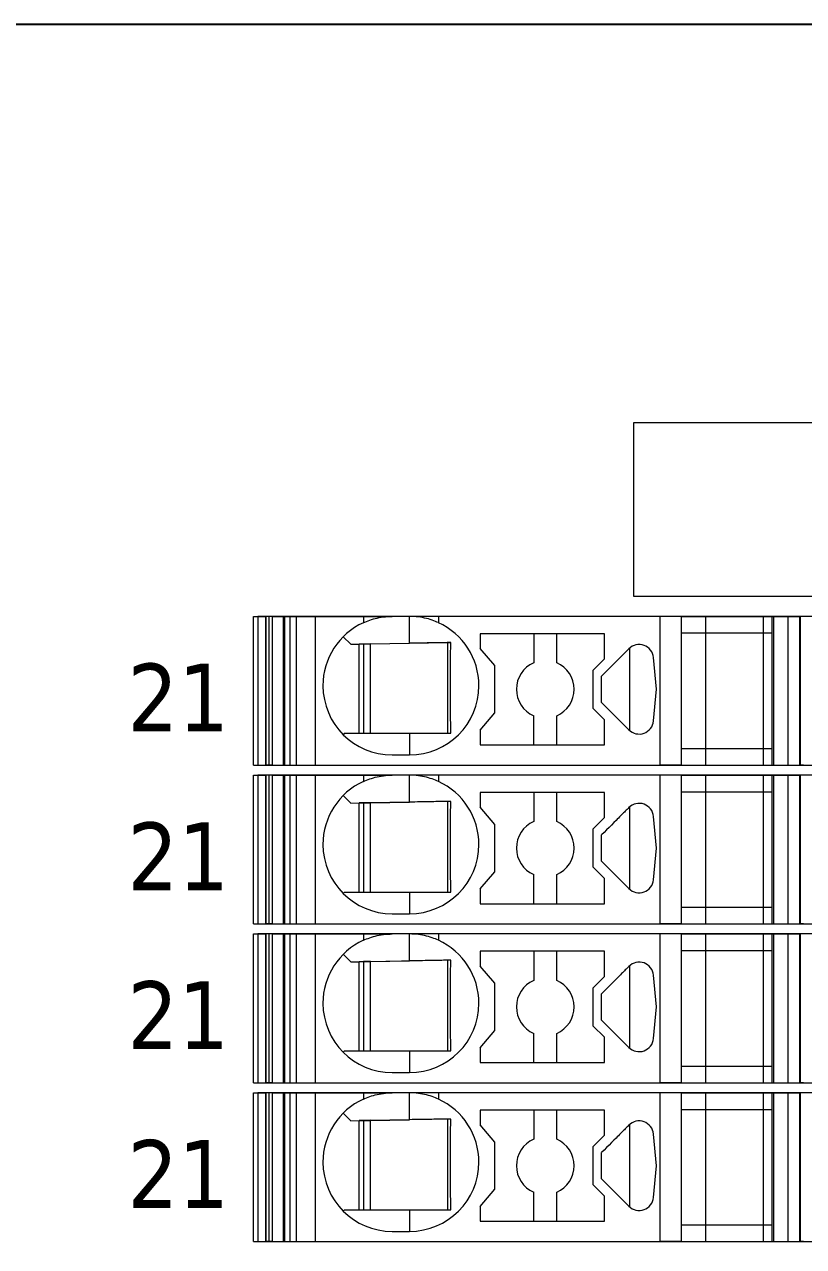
# Model space of a CAD drawing. Header units: millimetres. Extents: x 0 to 1680, y 0 to 1188.
# Drawn here: x 892.91 to 919.89, y 600.68 to 643 of the extents above; entities that cross this region are included whole.
import ezdxf
from ezdxf.enums import TextEntityAlignment as Align

# ---------------------------------------------------------------- set-up
doc = ezdxf.new("R2010")
doc.units = ezdxf.units.MM
for name, color, linetype, lineweight in [('EPLAN100', 7, 'Continuous', 13), ('EPLAN309', 5, 'Continuous', 5), ('EPLAN310', 5, 'Continuous', 5), ('EPLAN400', 5, 'Continuous', 9), ('EPLAN440', 73, 'Continuous', 9), ('EPLAN493', 5, 'Continuous', 5), ('EPLAN500', 7, 'Continuous', 9), ('EPLAN501', 7, 'Continuous', 9), ('EPLAN502', 7, 'Continuous', 9), ('EPLAN503', 7, 'Continuous', 9), ('EPLAN504', 7, 'Continuous', 9), ('MAIN-1', 7, 'Continuous', 5), ('MAIN-2', 7, 'Continuous', 5)]:
    doc.layers.add(name, color=color, linetype=linetype, lineweight=lineweight)
doc.styles.add('Tahoma', font='')
doc.styles.get('Tahoma').set_extended_font_data('Tahoma')

# ---------------------------------------------------------------- blocks, each defined once
blk = doc.blocks.new('EPLSYM_LibrarySPECIAL_Symbol12_Variant0_Placement8')
at = {"layer": 'EPLAN309', "lineweight": 13, "ltscale": 16}
blk.add_lwpolyline([(0, -5.15), (68.15, -5.15), (68.15, 0), (0, 0)], close=True, dxfattribs=at)
at = {"layer": 'EPLAN493', "color": 5, "style": 'Tahoma'}
blk.add_attdef('17_20450', text='', height=2.3478, dxfattribs=at).set_placement((0, -21.83478), align=Align.MIDDLE_RIGHT)
blk = doc.blocks.new('EPLSYM_LibrarySPECIAL_Symbol12_Variant0_Placement8_1')
at = {"layer": 'EPLAN309', "lineweight": 13, "ltscale": 16}
blk.add_lwpolyline([(0, -5.15), (68.15, -5.15), (68.15, 0), (0, 0)], close=True, dxfattribs=at)
at = {"layer": 'EPLAN493', "color": 5, "style": 'Tahoma'}
blk.add_attdef('17_20450', text='', height=2.3478, dxfattribs=at).set_placement((0, -21.83478), align=Align.MIDDLE_RIGHT)
blk = doc.blocks.new('EPLSYM_LibrarySPECIAL_Symbol12_Variant0_Placement8_2')
at = {"layer": 'EPLAN309', "lineweight": 13, "ltscale": 16}
blk.add_lwpolyline([(0, -5.15), (68.15, -5.15), (68.15, 0), (0, 0)], close=True, dxfattribs=at)
at = {"layer": 'EPLAN493', "color": 5, "style": 'Tahoma'}
blk.add_attdef('17_20450', text='', height=2.3478, dxfattribs=at).set_placement((0, -21.83478), align=Align.MIDDLE_RIGHT)
blk = doc.blocks.new('EPLSYM_LibrarySPECIAL_Symbol12_Variant0_Placement8_3')
at = {"layer": 'EPLAN309', "lineweight": 13, "ltscale": 16}
blk.add_lwpolyline([(0, -5.15), (68.15, -5.15), (68.15, 0), (0, 0)], close=True, dxfattribs=at)
at = {"layer": 'EPLAN493', "color": 5, "style": 'Tahoma'}
blk.add_attdef('17_20450', text='', height=2.3478, dxfattribs=at).set_placement((0, -21.83478), align=Align.MIDDLE_RIGHT)
blk = doc.blocks.new('EPLSYM_LibrarySPECIAL_Symbol11_Variant0_Placement8')
at = {"layer": 'EPLAN310', "lineweight": 25, "ltscale": 16}
blk.add_lwpolyline([(0, -440), (350, -440), (350, 0), (0, 0)], close=True, dxfattribs=at)
at = {"layer": 'EPLAN400', "color": 5, "style": 'Tahoma'}
blk.add_attdef('17_20010', text='', height=2.2575, dxfattribs=at).set_placement((-1.5, -0.9515), align=Align.TOP_RIGHT)
at = {"layer": 'EPLAN440', "color": 73, "style": 'Tahoma'}
blk.add_attdef('17_20300', text='', height=1.6254, dxfattribs=at).set_placement((-1.5, -4.57508), align=Align.TOP_RIGHT)
at = {"layer": 'EPLAN500', "color": 7, "style": 'Tahoma'}
blk.add_attdef('17_20027', text='', height=1.6254, dxfattribs=at).set_placement((-1.5, -7.27508), align=Align.TOP_RIGHT)
at = {"layer": 'EPLAN501', "color": 7, "style": 'Tahoma'}
blk.add_attdef('17_20011', text='', height=1.6254, dxfattribs=at).set_placement((-1.5, -12.67508), align=Align.TOP_RIGHT)
at = {"layer": 'EPLAN502', "color": 7, "style": 'Tahoma'}
blk.add_attdef('17_20025', text='', height=1.6254, dxfattribs=at).set_placement((-1.5, -15.37508), align=Align.TOP_RIGHT)
at = {"layer": 'EPLAN503', "color": 7, "style": 'Tahoma'}
blk.add_attdef('17_20024', text='', height=1.6254, dxfattribs=at).set_placement((-1.5, -18.07508), align=Align.TOP_RIGHT)
at = {"layer": 'EPLAN504', "color": 7, "style": 'Tahoma'}
blk.add_attdef('17_20901[1]', text='', height=1.6254, dxfattribs=at).set_placement((-1.5, -9.97508), align=Align.TOP_RIGHT)

msp = doc.modelspace()

# ---------------------------------------------------------------- linework, layer by layer
at = {"layer": 'EPLAN100', "lineweight": 0, "ltscale": 6}
msp.add_lwpolyline([(914, 623.2), (952, 623.2), (952, 629.2), (914, 629.2)], close=True, dxfattribs=at)
at = {"layer": 'MAIN-1'}
for p, q in [((900.85, 622.5), (901.284, 622.5)), ((900.85, 617.35), (900.85, 622.5)), ((901.393, 622.5), (901.284, 622.5)), ((901.284, 617.35), (901.284, 622.5)), ((901.501, 622.5), (901.393, 622.5)), ((901.393, 617.35), (901.393, 622.5)), ((901.501, 622.5), (904.65, 622.5)), ((901.501, 617.35), (901.501, 622.5)), ((904.65, 622.5), (905.65, 622.5)), ((904.65, 622.5), (904.65, 622.282)), ((904.65, 622.282), (904.702, 622.305)), ((904.702, 622.305), (904.756, 622.327)), ((904.756, 622.327), (904.813, 622.349)), ((904.813, 622.349), (904.872, 622.37)), ((904.872, 622.37), (904.933, 622.39)), ((904.933, 622.39), (904.997, 622.409)), ((904.997, 622.409), (905.063, 622.427)), ((905.063, 622.427), (905.131, 622.443)), ((905.131, 622.443), (905.201, 622.458)), ((905.201, 622.458), (905.272, 622.47)), ((905.272, 622.47), (905.346, 622.481)), ((905.346, 622.481), (905.421, 622.489)), ((905.421, 622.489), (905.497, 622.495)), ((905.497, 622.495), (905.573, 622.499)), ((905.573, 622.499), (905.65, 622.5)), ((906.25, 622.5), (905.65, 622.5)), ((906.327, 622.499), (906.25, 622.5)), ((907.25, 622.5), (906.25, 622.5)), ((906.25, 621.568), (906.25, 622.5)), ((906.403, 622.495), (906.327, 622.499)), ((906.479, 622.489), (906.403, 622.495)), ((906.554, 622.481), (906.479, 622.489)), ((906.628, 622.47), (906.554, 622.481)), ((906.699, 622.458), (906.628, 622.47)), ((906.769, 622.443), (906.699, 622.458)), ((906.837, 622.427), (906.769, 622.443)), ((906.903, 622.409), (906.837, 622.427)), ((906.967, 622.39), (906.903, 622.409)), ((907.028, 622.37), (906.967, 622.39)), ((907.087, 622.349), (907.028, 622.37)), ((907.144, 622.327), (907.087, 622.349)), ((907.198, 622.305), (907.144, 622.327)), ((907.25, 622.282), (907.198, 622.305)), ((914.932, 622.5), (907.25, 622.5)), ((907.25, 622.5), (907.25, 622.282)), ((915.65, 622.5), (914.932, 622.5)), ((914.932, 617.35), (914.932, 622.5)), ((915.65, 622.5), (918.8, 622.5)), ((915.65, 622.5), (915.65, 617.35)), ((918.8, 622.5), (919.35, 622.5)), ((918.8, 622.5), (918.8, 617.35)), ((919.35, 622.5), (919.784, 622.5)), ((919.35, 622.5), (919.35, 617.35)), ((919.893, 622.5), (919.784, 622.5)), ((919.784, 617.35), (919.784, 622.5)), ((903.953, 621.797), (904.217, 621.533)), ((908.7, 621.9), (908.7, 621.389)), ((913, 621.9), (908.7, 621.9)), ((910.55, 621.9), (910.55, 620.892)), ((911.35, 620.892), (911.35, 621.9)), ((913, 621.029), (913, 621.9)), ((915.65, 621.925), (918.8, 621.925)), ((904.217, 621.533), (906.25, 621.568)), ((904.5, 618.45), (904.5, 621.538)), ((904.65, 621.54), (904.65, 618.45)), ((904.9, 618.45), (904.9, 621.545)), ((906.345, 621.57), (906.25, 621.568)), ((906.438, 621.571), (906.345, 621.57)), ((906.53, 621.573), (906.438, 621.571)), ((906.618, 621.575), (906.53, 621.573)), ((906.703, 621.576), (906.618, 621.575)), ((906.786, 621.577), (906.703, 621.576)), ((906.865, 621.579), (906.786, 621.577)), ((906.943, 621.58), (906.865, 621.579)), ((907.017, 621.581), (906.943, 621.58)), ((907.09, 621.582), (907.017, 621.581)), ((907.16, 621.584), (907.09, 621.582)), ((907.229, 621.585), (907.16, 621.584)), ((907.297, 621.586), (907.229, 621.585)), ((907.363, 621.587), (907.297, 621.586)), ((907.428, 621.588), (907.363, 621.587)), ((907.491, 621.589), (907.428, 621.588)), ((907.554, 621.59), (907.491, 621.589)), ((907.615, 621.591), (907.554, 621.59)), ((907.579, 618.45), (907.579, 621.591)), ((907.676, 621.592), (907.615, 621.591)), ((907.673, 621.303), (907.674, 621.377)), ((907.674, 621.377), (907.675, 621.45)), ((907.675, 621.45), (907.676, 621.522)), ((907.676, 621.522), (907.676, 621.592)), ((909.2, 620.793), (908.7, 621.389)), ((913.815, 621.347), (913.784, 621.316)), ((913.846, 621.379), (913.815, 621.347)), ((913.867, 621.398), (913.867, 618.552)), ((907.67, 620.988), (907.671, 621.07)), ((907.67, 620.904), (907.67, 620.988)), ((907.671, 621.07), (907.672, 621.149)), ((907.672, 621.149), (907.673, 621.227)), ((907.673, 621.227), (907.673, 621.303)), ((912.6, 620.629), (913, 621.029)), ((913.402, 620.934), (913.323, 620.856)), ((913.443, 620.975), (913.402, 620.934)), ((913.483, 621.015), (913.443, 620.975)), ((913.521, 621.053), (913.483, 621.015)), ((913.558, 621.09), (913.521, 621.053)), ((913.594, 621.126), (913.558, 621.09)), ((913.627, 621.159), (913.594, 621.126)), ((913.658, 621.191), (913.627, 621.159)), ((913.69, 621.222), (913.658, 621.191)), ((913.721, 621.253), (913.69, 621.222)), ((913.752, 621.285), (913.721, 621.253)), ((913.784, 621.316), (913.752, 621.285)), ((914.802, 619.975), (914.698, 621.072)), ((907.667, 620.431), (907.668, 620.534)), ((907.668, 620.632), (907.669, 620.726)), ((907.668, 620.534), (907.668, 620.632)), ((907.669, 620.817), (907.67, 620.904)), ((907.669, 620.726), (907.669, 620.817)), ((909.2, 619.157), (909.2, 620.793)), ((912.6, 620.629), (912.6, 619.321)), ((912.986, 620.518), (912.9, 620.432)), ((913.072, 620.604), (912.986, 620.518)), ((913.158, 620.69), (913.072, 620.604)), ((913.242, 620.774), (913.158, 620.69)), ((913.323, 620.856), (913.242, 620.774)), ((907.667, 620.324), (907.667, 620.431)), ((907.667, 620.213), (907.667, 620.324)), ((907.667, 620.1), (907.667, 620.213)), ((907.667, 619.979), (907.667, 620.1)), ((912.9, 620.302), (912.9, 620.432)), ((912.9, 620.171), (912.9, 620.302)), ((912.9, 620.04), (912.9, 620.171)), ((907.667, 619.861), (907.667, 619.979)), ((907.667, 619.747), (907.667, 619.861)), ((907.668, 619.638), (907.667, 619.747)), ((912.9, 619.91), (912.9, 620.04)), ((912.9, 619.779), (912.9, 619.91)), ((912.9, 619.648), (912.9, 619.779)), ((912.9, 619.518), (912.9, 619.648)), ((914.698, 618.878), (914.802, 619.975)), ((907.668, 619.534), (907.668, 619.638)), ((907.669, 619.434), (907.668, 619.534)), ((907.669, 619.339), (907.669, 619.434)), ((907.67, 619.248), (907.669, 619.339)), ((907.671, 619.159), (907.67, 619.248)), ((913, 618.921), (912.6, 619.321)), ((912.9, 619.518), (913.846, 618.571)), ((907.672, 619.073), (907.671, 619.159)), ((907.672, 618.99), (907.672, 619.073)), ((907.673, 618.908), (907.672, 618.99)), ((907.674, 618.829), (907.673, 618.908)), ((907.675, 618.75), (907.674, 618.829)), ((908.7, 618.561), (909.2, 619.157)), ((910.55, 618.05), (910.55, 619.058)), ((911.35, 618.05), (911.35, 619.058)), ((913, 618.05), (913, 618.921)), ((904, 618.45), (903.953, 618.403)), ((904, 618.45), (906.25, 618.45)), ((906.25, 618.45), (906.342, 618.45)), ((906.25, 618.45), (906.25, 617.7)), ((906.342, 618.45), (906.433, 618.45)), ((906.433, 618.45), (906.523, 618.45)), ((906.523, 618.45), (906.61, 618.45)), ((906.61, 618.45), (906.695, 618.45)), ((906.695, 618.45), (906.778, 618.45)), ((906.778, 618.45), (906.858, 618.45)), ((906.858, 618.45), (906.936, 618.45)), ((906.936, 618.45), (907.011, 618.45)), ((907.011, 618.45), (907.085, 618.45)), ((907.085, 618.45), (907.157, 618.45)), ((907.157, 618.45), (907.226, 618.45)), ((907.226, 618.45), (907.295, 618.45)), ((907.295, 618.45), (907.361, 618.45)), ((907.361, 618.45), (907.427, 618.45)), ((907.427, 618.45), (907.491, 618.45)), ((907.491, 618.45), (907.555, 618.45)), ((907.555, 618.45), (907.617, 618.45)), ((907.617, 618.45), (907.678, 618.45)), ((907.676, 618.674), (907.675, 618.75)), ((907.676, 618.598), (907.676, 618.674)), ((907.677, 618.524), (907.676, 618.598)), ((907.678, 618.45), (907.677, 618.524)), ((908.7, 618.561), (908.7, 618.05)), ((908.7, 618.05), (913, 618.05)), ((905.65, 617.7), (906.25, 617.7)), ((915.65, 617.925), (918.8, 617.925)), ((900.85, 617.35), (901.284, 617.35)), ((901.393, 617.35), (901.284, 617.35)), ((901.501, 617.35), (901.393, 617.35)), ((901.501, 617.35), (914.932, 617.35)), ((915.65, 617.35), (914.932, 617.35)), ((915.65, 617.35), (918.8, 617.35)), ((918.8, 617.35), (919.35, 617.35)), ((919.35, 617.35), (919.784, 617.35)), ((919.893, 617.35), (919.784, 617.35)), ((900.85, 617), (901.284, 617)), ((900.85, 611.85), (900.85, 617)), ((901.393, 617), (901.284, 617)), ((901.284, 611.85), (901.284, 617)), ((901.501, 617), (901.393, 617)), ((901.393, 611.85), (901.393, 617)), ((901.501, 617), (904.65, 617)), ((901.501, 611.85), (901.501, 617)), ((904.65, 617), (905.65, 617)), ((904.65, 617), (904.65, 616.782)), ((904.65, 616.782), (904.702, 616.805)), ((904.702, 616.805), (904.756, 616.827)), ((904.756, 616.827), (904.813, 616.849)), ((904.813, 616.849), (904.872, 616.87)), ((904.872, 616.87), (904.933, 616.89)), ((904.933, 616.89), (904.997, 616.909)), ((904.997, 616.909), (905.063, 616.927)), ((905.063, 616.927), (905.131, 616.943)), ((905.131, 616.943), (905.201, 616.958)), ((905.201, 616.958), (905.272, 616.97)), ((905.272, 616.97), (905.346, 616.981)), ((905.346, 616.981), (905.421, 616.989)), ((905.421, 616.989), (905.497, 616.995)), ((905.497, 616.995), (905.573, 616.999)), ((905.573, 616.999), (905.65, 617)), ((906.25, 617), (905.65, 617)), ((906.327, 616.999), (906.25, 617)), ((907.25, 617), (906.25, 617)), ((906.25, 616.068), (906.25, 617)), ((906.403, 616.995), (906.327, 616.999)), ((906.479, 616.989), (906.403, 616.995)), ((906.554, 616.981), (906.479, 616.989)), ((906.628, 616.97), (906.554, 616.981)), ((906.699, 616.958), (906.628, 616.97)), ((906.769, 616.943), (906.699, 616.958)), ((906.837, 616.927), (906.769, 616.943)), ((906.903, 616.909), (906.837, 616.927)), ((906.967, 616.89), (906.903, 616.909)), ((907.028, 616.87), (906.967, 616.89)), ((907.087, 616.849), (907.028, 616.87)), ((907.144, 616.827), (907.087, 616.849)), ((907.198, 616.805), (907.144, 616.827)), ((907.25, 616.782), (907.198, 616.805)), ((914.932, 617), (907.25, 617)), ((907.25, 617), (907.25, 616.782)), ((915.65, 617), (914.932, 617)), ((914.932, 611.85), (914.932, 617)), ((915.65, 617), (918.8, 617)), ((915.65, 617), (915.65, 611.85)), ((918.8, 617), (919.35, 617)), ((918.8, 617), (918.8, 611.85)), ((919.35, 617), (919.784, 617)), ((919.35, 617), (919.35, 611.85)), ((919.893, 617), (919.784, 617)), ((919.784, 611.85), (919.784, 617)), ((903.953, 616.297), (904.217, 616.033)), ((908.7, 616.4), (908.7, 615.889)), ((913, 616.4), (908.7, 616.4)), ((910.55, 616.4), (910.55, 615.392)), ((911.35, 615.392), (911.35, 616.4)), ((913, 615.529), (913, 616.4)), ((915.65, 616.425), (918.8, 616.425)), ((904.217, 616.033), (906.25, 616.068)), ((904.5, 612.95), (904.5, 616.038)), ((904.65, 616.04), (904.65, 612.95)), ((904.9, 612.95), (904.9, 616.045)), ((906.345, 616.07), (906.25, 616.068)), ((906.438, 616.071), (906.345, 616.07)), ((906.53, 616.073), (906.438, 616.071)), ((906.618, 616.075), (906.53, 616.073)), ((906.703, 616.076), (906.618, 616.075)), ((906.786, 616.077), (906.703, 616.076)), ((906.865, 616.079), (906.786, 616.077)), ((906.943, 616.08), (906.865, 616.079)), ((907.017, 616.081), (906.943, 616.08)), ((907.09, 616.082), (907.017, 616.081)), ((907.16, 616.084), (907.09, 616.082)), ((907.229, 616.085), (907.16, 616.084)), ((907.297, 616.086), (907.229, 616.085)), ((907.363, 616.087), (907.297, 616.086)), ((907.428, 616.088), (907.363, 616.087)), ((907.491, 616.089), (907.428, 616.088)), ((907.554, 616.09), (907.491, 616.089)), ((907.615, 616.091), (907.554, 616.09)), ((907.579, 612.95), (907.579, 616.091)), ((907.676, 616.092), (907.615, 616.091)), ((907.673, 615.803), (907.674, 615.877)), ((907.674, 615.877), (907.675, 615.95)), ((907.675, 615.95), (907.676, 616.022)), ((907.676, 616.022), (907.676, 616.092)), ((909.2, 615.293), (908.7, 615.889)), ((913.815, 615.847), (913.784, 615.816)), ((913.846, 615.879), (913.815, 615.847)), ((913.867, 615.898), (913.867, 613.052)), ((907.67, 615.488), (907.671, 615.57)), ((907.67, 615.404), (907.67, 615.488)), ((907.671, 615.57), (907.672, 615.649)), ((907.672, 615.649), (907.673, 615.727)), ((907.673, 615.727), (907.673, 615.803)), ((912.6, 615.129), (913, 615.529)), ((913.402, 615.434), (913.323, 615.356)), ((913.443, 615.475), (913.402, 615.434)), ((913.483, 615.515), (913.443, 615.475)), ((913.521, 615.553), (913.483, 615.515)), ((913.558, 615.59), (913.521, 615.553)), ((913.594, 615.626), (913.558, 615.59)), ((913.627, 615.659), (913.594, 615.626)), ((913.658, 615.691), (913.627, 615.659)), ((913.69, 615.722), (913.658, 615.691)), ((913.721, 615.753), (913.69, 615.722)), ((913.752, 615.785), (913.721, 615.753)), ((913.784, 615.816), (913.752, 615.785)), ((914.802, 614.475), (914.698, 615.572)), ((907.667, 614.931), (907.668, 615.034)), ((907.668, 615.132), (907.669, 615.226)), ((907.668, 615.034), (907.668, 615.132)), ((907.669, 615.317), (907.67, 615.404)), ((907.669, 615.226), (907.669, 615.317)), ((909.2, 613.657), (909.2, 615.293)), ((912.6, 615.129), (912.6, 613.821)), ((912.986, 615.018), (912.9, 614.932)), ((913.072, 615.104), (912.986, 615.018)), ((913.158, 615.19), (913.072, 615.104)), ((913.242, 615.274), (913.158, 615.19)), ((913.323, 615.356), (913.242, 615.274)), ((907.667, 614.824), (907.667, 614.931)), ((907.667, 614.713), (907.667, 614.824)), ((907.667, 614.6), (907.667, 614.713)), ((907.667, 614.479), (907.667, 614.6)), ((912.9, 614.802), (912.9, 614.932)), ((912.9, 614.671), (912.9, 614.802)), ((912.9, 614.54), (912.9, 614.671)), ((907.667, 614.361), (907.667, 614.479)), ((907.667, 614.247), (907.667, 614.361)), ((907.668, 614.138), (907.667, 614.247)), ((907.668, 614.034), (907.668, 614.138)), ((912.9, 614.41), (912.9, 614.54)), ((912.9, 614.279), (912.9, 614.41)), ((912.9, 614.148), (912.9, 614.279)), ((912.9, 614.018), (912.9, 614.148)), ((914.698, 613.378), (914.802, 614.475)), ((907.669, 613.934), (907.668, 614.034)), ((907.669, 613.839), (907.669, 613.934)), ((907.67, 613.748), (907.669, 613.839)), ((907.671, 613.659), (907.67, 613.748)), ((913, 613.421), (912.6, 613.821)), ((912.9, 614.018), (913.846, 613.071)), ((907.672, 613.573), (907.671, 613.659)), ((907.672, 613.49), (907.672, 613.573)), ((907.673, 613.408), (907.672, 613.49)), ((907.674, 613.329), (907.673, 613.408)), ((907.675, 613.25), (907.674, 613.329)), ((908.7, 613.061), (909.2, 613.657)), ((910.55, 612.55), (910.55, 613.558)), ((911.35, 612.55), (911.35, 613.558)), ((913, 612.55), (913, 613.421)), ((904, 612.95), (903.953, 612.903)), ((904, 612.95), (906.25, 612.95)), ((906.25, 612.95), (906.342, 612.95)), ((906.25, 612.95), (906.25, 612.2)), ((906.342, 612.95), (906.433, 612.95)), ((906.433, 612.95), (906.523, 612.95)), ((906.523, 612.95), (906.61, 612.95)), ((906.61, 612.95), (906.695, 612.95)), ((906.695, 612.95), (906.778, 612.95)), ((906.778, 612.95), (906.858, 612.95)), ((906.858, 612.95), (906.936, 612.95)), ((906.936, 612.95), (907.011, 612.95)), ((907.011, 612.95), (907.085, 612.95)), ((907.085, 612.95), (907.157, 612.95)), ((907.157, 612.95), (907.226, 612.95)), ((907.226, 612.95), (907.295, 612.95)), ((907.295, 612.95), (907.361, 612.95)), ((907.361, 612.95), (907.427, 612.95)), ((907.427, 612.95), (907.491, 612.95)), ((907.491, 612.95), (907.555, 612.95)), ((907.555, 612.95), (907.617, 612.95)), ((907.617, 612.95), (907.678, 612.95)), ((907.676, 613.174), (907.675, 613.25)), ((907.676, 613.098), (907.676, 613.174)), ((907.677, 613.024), (907.676, 613.098)), ((907.678, 612.95), (907.677, 613.024)), ((908.7, 613.061), (908.7, 612.55)), ((908.7, 612.55), (913, 612.55)), ((905.65, 612.2), (906.25, 612.2)), ((915.65, 612.425), (918.8, 612.425)), ((900.85, 611.85), (901.284, 611.85)), ((901.393, 611.85), (901.284, 611.85)), ((901.501, 611.85), (901.393, 611.85)), ((901.501, 611.85), (914.932, 611.85)), ((915.65, 611.85), (914.932, 611.85)), ((915.65, 611.85), (918.8, 611.85)), ((918.8, 611.85), (919.35, 611.85)), ((919.35, 611.85), (919.784, 611.85)), ((919.893, 611.85), (919.784, 611.85)), ((900.85, 611.5), (901.284, 611.5)), ((900.85, 606.35), (900.85, 611.5)), ((901.393, 611.5), (901.284, 611.5)), ((901.284, 606.35), (901.284, 611.5)), ((901.501, 611.5), (901.393, 611.5)), ((901.393, 606.35), (901.393, 611.5)), ((901.501, 611.5), (904.65, 611.5)), ((901.501, 606.35), (901.501, 611.5)), ((904.65, 611.5), (905.65, 611.5)), ((904.65, 611.5), (904.65, 611.282)), ((904.65, 611.282), (904.702, 611.305)), ((904.702, 611.305), (904.756, 611.327)), ((904.756, 611.327), (904.813, 611.349)), ((904.813, 611.349), (904.872, 611.37)), ((904.872, 611.37), (904.933, 611.39)), ((904.933, 611.39), (904.997, 611.409)), ((904.997, 611.409), (905.063, 611.427)), ((905.063, 611.427), (905.131, 611.443)), ((905.131, 611.443), (905.201, 611.458)), ((905.201, 611.458), (905.272, 611.47)), ((905.272, 611.47), (905.346, 611.481)), ((905.346, 611.481), (905.421, 611.489)), ((905.421, 611.489), (905.497, 611.495)), ((905.497, 611.495), (905.573, 611.499)), ((905.573, 611.499), (905.65, 611.5)), ((906.25, 611.5), (905.65, 611.5)), ((906.327, 611.499), (906.25, 611.5)), ((907.25, 611.5), (906.25, 611.5)), ((906.25, 610.568), (906.25, 611.5)), ((906.403, 611.495), (906.327, 611.499)), ((906.479, 611.489), (906.403, 611.495)), ((906.554, 611.481), (906.479, 611.489)), ((906.628, 611.47), (906.554, 611.481)), ((906.699, 611.458), (906.628, 611.47)), ((906.769, 611.443), (906.699, 611.458)), ((906.837, 611.427), (906.769, 611.443)), ((906.903, 611.409), (906.837, 611.427)), ((906.967, 611.39), (906.903, 611.409)), ((907.028, 611.37), (906.967, 611.39)), ((907.087, 611.349), (907.028, 611.37)), ((907.144, 611.327), (907.087, 611.349)), ((907.198, 611.305), (907.144, 611.327)), ((907.25, 611.282), (907.198, 611.305)), ((914.932, 611.5), (907.25, 611.5)), ((907.25, 611.5), (907.25, 611.282)), ((915.65, 611.5), (914.932, 611.5)), ((914.932, 606.35), (914.932, 611.5)), ((915.65, 611.5), (918.8, 611.5)), ((915.65, 611.5), (915.65, 606.35)), ((918.8, 611.5), (919.35, 611.5)), ((918.8, 611.5), (918.8, 606.35)), ((919.35, 611.5), (919.784, 611.5)), ((919.35, 611.5), (919.35, 606.35)), ((919.893, 611.5), (919.784, 611.5)), ((919.784, 606.35), (919.784, 611.5)), ((903.953, 610.797), (904.217, 610.533)), ((908.7, 610.9), (908.7, 610.389)), ((913, 610.9), (908.7, 610.9)), ((910.55, 610.9), (910.55, 609.892)), ((911.35, 609.892), (911.35, 610.9)), ((913, 610.029), (913, 610.9)), ((915.65, 610.925), (918.8, 610.925)), ((904.217, 610.533), (906.25, 610.568)), ((904.5, 607.45), (904.5, 610.538)), ((904.65, 610.54), (904.65, 607.45)), ((904.9, 607.45), (904.9, 610.545)), ((906.345, 610.57), (906.25, 610.568)), ((906.438, 610.571), (906.345, 610.57)), ((906.53, 610.573), (906.438, 610.571)), ((906.618, 610.575), (906.53, 610.573)), ((906.703, 610.576), (906.618, 610.575)), ((906.786, 610.577), (906.703, 610.576)), ((906.865, 610.579), (906.786, 610.577)), ((906.943, 610.58), (906.865, 610.579)), ((907.017, 610.581), (906.943, 610.58)), ((907.09, 610.582), (907.017, 610.581)), ((907.16, 610.584), (907.09, 610.582)), ((907.229, 610.585), (907.16, 610.584)), ((907.297, 610.586), (907.229, 610.585)), ((907.363, 610.587), (907.297, 610.586)), ((907.428, 610.588), (907.363, 610.587)), ((907.491, 610.589), (907.428, 610.588)), ((907.554, 610.59), (907.491, 610.589)), ((907.615, 610.591), (907.554, 610.59)), ((907.579, 607.45), (907.579, 610.591)), ((907.676, 610.592), (907.615, 610.591)), ((907.673, 610.303), (907.674, 610.377)), ((907.674, 610.377), (907.675, 610.45)), ((907.675, 610.45), (907.676, 610.522)), ((907.676, 610.522), (907.676, 610.592)), ((909.2, 609.793), (908.7, 610.389)), ((913.815, 610.347), (913.784, 610.316)), ((913.846, 610.379), (913.815, 610.347)), ((913.867, 610.398), (913.867, 607.552)), ((907.669, 609.817), (907.67, 609.904)), ((907.67, 609.988), (907.671, 610.07)), ((907.67, 609.904), (907.67, 609.988)), ((907.671, 610.07), (907.672, 610.149)), ((907.672, 610.149), (907.673, 610.227)), ((907.673, 610.227), (907.673, 610.303)), ((912.6, 609.629), (913, 610.029)), ((913.402, 609.934), (913.323, 609.856)), ((913.443, 609.975), (913.402, 609.934)), ((913.483, 610.015), (913.443, 609.975)), ((913.521, 610.053), (913.483, 610.015)), ((913.558, 610.09), (913.521, 610.053)), ((913.594, 610.126), (913.558, 610.09)), ((913.627, 610.159), (913.594, 610.126)), ((913.658, 610.191), (913.627, 610.159)), ((913.69, 610.222), (913.658, 610.191)), ((913.721, 610.253), (913.69, 610.222)), ((913.752, 610.285), (913.721, 610.253)), ((913.784, 610.316), (913.752, 610.285)), ((914.802, 608.975), (914.698, 610.072)), ((907.667, 609.431), (907.668, 609.534)), ((907.668, 609.632), (907.669, 609.726)), ((907.668, 609.534), (907.668, 609.632)), ((907.669, 609.726), (907.669, 609.817)), ((909.2, 608.157), (909.2, 609.793)), ((912.6, 609.629), (912.6, 608.321)), ((912.986, 609.518), (912.9, 609.432)), ((913.072, 609.604), (912.986, 609.518)), ((913.158, 609.69), (913.072, 609.604)), ((913.242, 609.774), (913.158, 609.69)), ((913.323, 609.856), (913.242, 609.774)), ((907.667, 609.324), (907.667, 609.431)), ((907.667, 609.213), (907.667, 609.324)), ((907.667, 609.1), (907.667, 609.213)), ((907.667, 608.979), (907.667, 609.1)), ((912.9, 609.302), (912.9, 609.432)), ((912.9, 609.171), (912.9, 609.302)), ((912.9, 609.04), (912.9, 609.171)), ((907.667, 608.861), (907.667, 608.979)), ((907.667, 608.747), (907.667, 608.861)), ((907.668, 608.638), (907.667, 608.747)), ((907.668, 608.534), (907.668, 608.638)), ((912.9, 608.91), (912.9, 609.04)), ((912.9, 608.779), (912.9, 608.91)), ((912.9, 608.648), (912.9, 608.779)), ((912.9, 608.518), (912.9, 608.648)), ((914.698, 607.878), (914.802, 608.975)), ((907.669, 608.434), (907.668, 608.534)), ((907.669, 608.339), (907.669, 608.434)), ((907.67, 608.248), (907.669, 608.339)), ((907.671, 608.159), (907.67, 608.248)), ((913, 607.921), (912.6, 608.321)), ((912.9, 608.518), (913.846, 607.571)), ((907.672, 608.073), (907.671, 608.159)), ((907.672, 607.99), (907.672, 608.073)), ((907.673, 607.908), (907.672, 607.99)), ((907.674, 607.829), (907.673, 607.908)), ((907.675, 607.75), (907.674, 607.829)), ((908.7, 607.561), (909.2, 608.157)), ((910.55, 607.05), (910.55, 608.058)), ((911.35, 607.05), (911.35, 608.058)), ((913, 607.05), (913, 607.921)), ((904, 607.45), (903.953, 607.403)), ((904, 607.45), (906.25, 607.45)), ((906.25, 607.45), (906.342, 607.45)), ((906.25, 607.45), (906.25, 606.7)), ((906.342, 607.45), (906.433, 607.45)), ((906.433, 607.45), (906.523, 607.45)), ((906.523, 607.45), (906.61, 607.45)), ((906.61, 607.45), (906.695, 607.45)), ((906.695, 607.45), (906.778, 607.45)), ((906.778, 607.45), (906.858, 607.45)), ((906.858, 607.45), (906.936, 607.45)), ((906.936, 607.45), (907.011, 607.45)), ((907.011, 607.45), (907.085, 607.45)), ((907.085, 607.45), (907.157, 607.45)), ((907.157, 607.45), (907.226, 607.45)), ((907.226, 607.45), (907.295, 607.45)), ((907.295, 607.45), (907.361, 607.45)), ((907.361, 607.45), (907.427, 607.45)), ((907.427, 607.45), (907.491, 607.45)), ((907.491, 607.45), (907.555, 607.45)), ((907.555, 607.45), (907.617, 607.45)), ((907.617, 607.45), (907.678, 607.45)), ((907.676, 607.674), (907.675, 607.75)), ((907.676, 607.598), (907.676, 607.674)), ((907.677, 607.524), (907.676, 607.598)), ((907.678, 607.45), (907.677, 607.524)), ((908.7, 607.561), (908.7, 607.05)), ((908.7, 607.05), (913, 607.05)), ((905.65, 606.7), (906.25, 606.7)), ((915.65, 606.925), (918.8, 606.925)), ((900.85, 606.35), (901.284, 606.35)), ((901.393, 606.35), (901.284, 606.35)), ((901.501, 606.35), (901.393, 606.35)), ((901.501, 606.35), (914.932, 606.35)), ((915.65, 606.35), (914.932, 606.35)), ((915.65, 606.35), (918.8, 606.35)), ((918.8, 606.35), (919.35, 606.35)), ((919.35, 606.35), (919.784, 606.35)), ((919.893, 606.35), (919.784, 606.35)), ((900.85, 606), (901.284, 606)), ((900.85, 600.85), (900.85, 606)), ((901.393, 606), (901.284, 606)), ((901.284, 600.85), (901.284, 606)), ((901.501, 606), (901.393, 606)), ((901.393, 600.85), (901.393, 606)), ((901.501, 606), (904.65, 606)), ((901.501, 600.85), (901.501, 606)), ((904.65, 606), (905.65, 606)), ((904.65, 606), (904.65, 605.782)), ((904.65, 605.782), (904.702, 605.805)), ((904.702, 605.805), (904.756, 605.827)), ((904.756, 605.827), (904.813, 605.849)), ((904.813, 605.849), (904.872, 605.87)), ((904.872, 605.87), (904.933, 605.89)), ((904.933, 605.89), (904.997, 605.909)), ((904.997, 605.909), (905.063, 605.927)), ((905.063, 605.927), (905.131, 605.943)), ((905.131, 605.943), (905.201, 605.958)), ((905.201, 605.958), (905.272, 605.97)), ((905.272, 605.97), (905.346, 605.981)), ((905.346, 605.981), (905.421, 605.989)), ((905.421, 605.989), (905.497, 605.995)), ((905.497, 605.995), (905.573, 605.999)), ((905.573, 605.999), (905.65, 606)), ((906.25, 606), (905.65, 606)), ((906.327, 605.999), (906.25, 606)), ((907.25, 606), (906.25, 606)), ((906.25, 605.068), (906.25, 606)), ((906.403, 605.995), (906.327, 605.999)), ((906.479, 605.989), (906.403, 605.995)), ((906.554, 605.981), (906.479, 605.989)), ((906.628, 605.97), (906.554, 605.981)), ((906.699, 605.958), (906.628, 605.97)), ((906.769, 605.943), (906.699, 605.958)), ((906.837, 605.927), (906.769, 605.943)), ((906.903, 605.909), (906.837, 605.927)), ((906.967, 605.89), (906.903, 605.909)), ((907.028, 605.87), (906.967, 605.89)), ((907.087, 605.849), (907.028, 605.87)), ((907.144, 605.827), (907.087, 605.849)), ((907.198, 605.805), (907.144, 605.827)), ((907.25, 605.782), (907.198, 605.805)), ((914.932, 606), (907.25, 606)), ((907.25, 606), (907.25, 605.782)), ((915.65, 606), (914.932, 606)), ((914.932, 600.85), (914.932, 606)), ((915.65, 606), (918.8, 606)), ((915.65, 606), (915.65, 600.85)), ((918.8, 606), (919.35, 606)), ((918.8, 606), (918.8, 600.85)), ((919.35, 606), (919.784, 606)), ((919.35, 606), (919.35, 600.85)), ((919.893, 606), (919.784, 606)), ((919.784, 600.85), (919.784, 606)), ((903.953, 605.297), (904.217, 605.033)), ((908.7, 605.4), (908.7, 604.889)), ((913, 605.4), (908.7, 605.4)), ((910.55, 605.4), (910.55, 604.392)), ((911.35, 604.392), (911.35, 605.4)), ((913, 604.529), (913, 605.4)), ((915.65, 605.425), (918.8, 605.425)), ((904.217, 605.033), (906.25, 605.068)), ((904.5, 601.95), (904.5, 605.038)), ((904.65, 605.04), (904.65, 601.95)), ((904.9, 601.95), (904.9, 605.045)), ((906.345, 605.07), (906.25, 605.068)), ((906.438, 605.071), (906.345, 605.07)), ((906.53, 605.073), (906.438, 605.071)), ((906.618, 605.075), (906.53, 605.073)), ((906.703, 605.076), (906.618, 605.075)), ((906.786, 605.077), (906.703, 605.076)), ((906.865, 605.079), (906.786, 605.077)), ((906.943, 605.08), (906.865, 605.079)), ((907.017, 605.081), (906.943, 605.08)), ((907.09, 605.082), (907.017, 605.081)), ((907.16, 605.084), (907.09, 605.082)), ((907.229, 605.085), (907.16, 605.084)), ((907.297, 605.086), (907.229, 605.085)), ((907.363, 605.087), (907.297, 605.086)), ((907.428, 605.088), (907.363, 605.087)), ((907.491, 605.089), (907.428, 605.088)), ((907.554, 605.09), (907.491, 605.089)), ((907.615, 605.091), (907.554, 605.09)), ((907.579, 601.95), (907.579, 605.091)), ((907.676, 605.092), (907.615, 605.091)), ((907.673, 604.803), (907.674, 604.877)), ((907.674, 604.877), (907.675, 604.95)), ((907.675, 604.95), (907.676, 605.022)), ((907.676, 605.022), (907.676, 605.092)), ((909.2, 604.293), (908.7, 604.889)), ((913.815, 604.847), (913.784, 604.816)), ((913.846, 604.879), (913.815, 604.847)), ((913.867, 604.898), (913.867, 602.052)), ((907.669, 604.317), (907.67, 604.404)), ((907.67, 604.488), (907.671, 604.57)), ((907.67, 604.404), (907.67, 604.488)), ((907.671, 604.57), (907.672, 604.649)), ((907.672, 604.649), (907.673, 604.727)), ((907.673, 604.727), (907.673, 604.803)), ((912.6, 604.129), (913, 604.529)), ((913.402, 604.434), (913.323, 604.356)), ((913.443, 604.475), (913.402, 604.434)), ((913.483, 604.515), (913.443, 604.475)), ((913.521, 604.553), (913.483, 604.515)), ((913.558, 604.59), (913.521, 604.553)), ((913.594, 604.626), (913.558, 604.59)), ((913.627, 604.659), (913.594, 604.626)), ((913.658, 604.691), (913.627, 604.659)), ((913.69, 604.722), (913.658, 604.691)), ((913.721, 604.753), (913.69, 604.722)), ((913.752, 604.785), (913.721, 604.753)), ((913.784, 604.816), (913.752, 604.785)), ((914.802, 603.475), (914.698, 604.572)), ((907.667, 603.931), (907.668, 604.034)), ((907.668, 604.132), (907.669, 604.226)), ((907.668, 604.034), (907.668, 604.132)), ((907.669, 604.226), (907.669, 604.317)), ((909.2, 602.657), (909.2, 604.293)), ((912.6, 604.129), (912.6, 602.821)), ((912.986, 604.018), (912.9, 603.932)), ((913.072, 604.104), (912.986, 604.018)), ((913.158, 604.19), (913.072, 604.104)), ((913.242, 604.274), (913.158, 604.19)), ((913.323, 604.356), (913.242, 604.274)), ((907.667, 603.824), (907.667, 603.931)), ((907.667, 603.713), (907.667, 603.824)), ((907.667, 603.6), (907.667, 603.713)), ((907.667, 603.479), (907.667, 603.6)), ((912.9, 603.802), (912.9, 603.932)), ((912.9, 603.671), (912.9, 603.802)), ((912.9, 603.54), (912.9, 603.671)), ((907.667, 603.361), (907.667, 603.479)), ((907.667, 603.247), (907.667, 603.361)), ((907.668, 603.138), (907.667, 603.247)), ((907.668, 603.034), (907.668, 603.138)), ((912.9, 603.41), (912.9, 603.54)), ((912.9, 603.279), (912.9, 603.41)), ((912.9, 603.148), (912.9, 603.279)), ((912.9, 603.018), (912.9, 603.148)), ((914.698, 602.378), (914.802, 603.475)), ((907.669, 602.934), (907.668, 603.034)), ((907.669, 602.839), (907.669, 602.934)), ((907.67, 602.748), (907.669, 602.839)), ((907.671, 602.659), (907.67, 602.748)), ((913, 602.421), (912.6, 602.821)), ((912.9, 603.018), (913.846, 602.071)), ((907.672, 602.573), (907.671, 602.659)), ((907.672, 602.49), (907.672, 602.573)), ((907.673, 602.408), (907.672, 602.49)), ((907.674, 602.329), (907.673, 602.408)), ((907.675, 602.25), (907.674, 602.329)), ((908.7, 602.061), (909.2, 602.657)), ((910.55, 601.55), (910.55, 602.558)), ((911.35, 601.55), (911.35, 602.558)), ((913, 601.55), (913, 602.421)), ((904, 601.95), (903.953, 601.903)), ((904, 601.95), (906.25, 601.95)), ((906.25, 601.95), (906.342, 601.95)), ((906.25, 601.95), (906.25, 601.2)), ((906.342, 601.95), (906.433, 601.95)), ((906.433, 601.95), (906.523, 601.95)), ((906.523, 601.95), (906.61, 601.95)), ((906.61, 601.95), (906.695, 601.95)), ((906.695, 601.95), (906.778, 601.95)), ((906.778, 601.95), (906.858, 601.95)), ((906.858, 601.95), (906.936, 601.95)), ((906.936, 601.95), (907.011, 601.95)), ((907.011, 601.95), (907.085, 601.95)), ((907.085, 601.95), (907.157, 601.95)), ((907.157, 601.95), (907.226, 601.95)), ((907.226, 601.95), (907.295, 601.95)), ((907.295, 601.95), (907.361, 601.95)), ((907.361, 601.95), (907.427, 601.95)), ((907.427, 601.95), (907.491, 601.95)), ((907.491, 601.95), (907.555, 601.95)), ((907.555, 601.95), (907.617, 601.95)), ((907.617, 601.95), (907.678, 601.95)), ((907.676, 602.174), (907.675, 602.25)), ((907.676, 602.098), (907.676, 602.174)), ((907.677, 602.024), (907.676, 602.098)), ((907.678, 601.95), (907.677, 602.024)), ((908.7, 602.061), (908.7, 601.55)), ((908.7, 601.55), (913, 601.55)), ((905.65, 601.2), (906.25, 601.2)), ((915.65, 601.425), (918.8, 601.425)), ((900.85, 600.85), (901.284, 600.85)), ((901.393, 600.85), (901.284, 600.85)), ((901.501, 600.85), (901.393, 600.85)), ((901.501, 600.85), (914.932, 600.85)), ((915.65, 600.85), (914.932, 600.85)), ((915.65, 600.85), (918.8, 600.85)), ((918.8, 600.85), (919.35, 600.85)), ((919.35, 600.85), (919.784, 600.85)), ((919.893, 600.85), (919.784, 600.85))]:
    msp.add_line(p, q, dxfattribs=at)
for centre, radius, start, end in [((905.65, 620.1), 2.4, 114.6244, 180), ((906.25, 620.1), 2.4, 0, 65.3756), ((914.2, 621.025), 0.5, 5.4404, 135), ((910.95, 619.975), 1, 113.5782, 180), ((910.95, 619.975), 1, 0, 66.4218), ((905.65, 620.1), 2.4, 180, 270), ((906.25, 620.1), 2.4, 270, 0), ((910.95, 619.975), 1, 180, 246.4218), ((910.95, 619.975), 1, 293.5782, 0), ((914.2, 618.925), 0.5, 225, 354.5596), ((905.65, 614.6), 2.4, 114.6244, 180), ((906.25, 614.6), 2.4, 0, 65.3756), ((914.2, 615.525), 0.5, 5.4404, 135), ((910.95, 614.475), 1, 113.5782, 180), ((910.95, 614.475), 1, 0, 66.4218), ((905.65, 614.6), 2.4, 180, 270), ((906.25, 614.6), 2.4, 270, 0), ((910.95, 614.475), 1, 180, 246.4218), ((910.95, 614.475), 1, 293.5782, 0), ((914.2, 613.425), 0.5, 225, 354.5596), ((905.65, 609.1), 2.4, 114.6244, 180), ((906.25, 609.1), 2.4, 0, 65.3756), ((914.2, 610.025), 0.5, 5.4404, 135), ((910.95, 608.975), 1, 113.5782, 180), ((910.95, 608.975), 1, 0, 66.4218), ((905.65, 609.1), 2.4, 180, 270), ((906.25, 609.1), 2.4, 270, 0), ((910.95, 608.975), 1, 180, 246.4218), ((910.95, 608.975), 1, 293.5782, 0), ((914.2, 607.925), 0.5, 225, 354.5596), ((905.65, 603.6), 2.4, 114.6244, 180), ((906.25, 603.6), 2.4, 0, 65.3756), ((914.2, 604.525), 0.5, 5.4404, 135), ((910.95, 603.475), 1, 113.5782, 180), ((910.95, 603.475), 1, 0, 66.4218), ((905.65, 603.6), 2.4, 180, 270), ((906.25, 603.6), 2.4, 270, 0), ((910.95, 603.475), 1, 180, 246.4218), ((910.95, 603.475), 1, 293.5782, 0), ((914.2, 602.425), 0.5, 225, 354.5596)]:
    msp.add_arc(centre, radius, start, end, dxfattribs=at)
at = {"layer": 'MAIN-2'}
for p, q in [((901.256, 622.5), (901.256, 617.35)), ((901.889, 617.35), (901.889, 622.5)), ((901.917, 622.5), (901.917, 617.35)), ((902.102, 622.5), (902.102, 617.35)), ((902.32, 622.5), (902.32, 617.35)), ((902.981, 622.5), (902.981, 617.35)), ((916.506, 617.35), (916.506, 622.5)), ((918.491, 622.5), (918.491, 617.35)), ((918.85, 622.5), (918.85, 617.35)), ((919.756, 622.5), (919.756, 617.35)), ((904.217, 621.533), (904.5, 621.538)), ((904.65, 621.542), (904.5, 621.539)), ((904.5, 621.539), (904.5, 621.538)), ((904.5, 621.538), (904.5, 621.538)), ((904.9, 621.548), (904.65, 621.543)), ((904.65, 621.542), (904.65, 621.543)), ((904.65, 621.542), (904.65, 621.54)), ((904.9, 621.553), (907.579, 621.6)), ((904.9, 621.548), (904.9, 621.553)), ((904.9, 621.545), (904.9, 621.548)), ((907.579, 621.6), (907.676, 621.592)), ((907.579, 621.591), (907.579, 621.6)), ((904.65, 618.45), (904.65, 618.45)), ((904.9, 618.45), (904.9, 618.45)), ((901.256, 617), (901.256, 611.85)), ((901.889, 611.85), (901.889, 617)), ((901.917, 617), (901.917, 611.85)), ((902.102, 617), (902.102, 611.85)), ((902.32, 617), (902.32, 611.85)), ((902.981, 617), (902.981, 611.85)), ((916.506, 611.85), (916.506, 617)), ((918.491, 617), (918.491, 611.85)), ((918.85, 617), (918.85, 611.85)), ((919.756, 617), (919.756, 611.85)), ((904.217, 616.033), (904.5, 616.038)), ((904.65, 616.042), (904.5, 616.039)), ((904.5, 616.039), (904.5, 616.038)), ((904.5, 616.038), (904.5, 616.038)), ((904.9, 616.048), (904.65, 616.043)), ((904.65, 616.042), (904.65, 616.043)), ((904.65, 616.042), (904.65, 616.04)), ((904.9, 616.053), (907.579, 616.1)), ((904.9, 616.048), (904.9, 616.053)), ((904.9, 616.045), (904.9, 616.048)), ((907.579, 616.1), (907.676, 616.092)), ((907.579, 616.091), (907.579, 616.1)), ((904.65, 612.95), (904.65, 612.95)), ((904.9, 612.95), (904.9, 612.95)), ((901.256, 611.5), (901.256, 606.35)), ((901.889, 606.35), (901.889, 611.5)), ((901.917, 611.5), (901.917, 606.35)), ((902.102, 611.5), (902.102, 606.35)), ((902.32, 611.5), (902.32, 606.35)), ((902.981, 611.5), (902.981, 606.35)), ((916.506, 606.35), (916.506, 611.5)), ((918.491, 611.5), (918.491, 606.35)), ((918.85, 611.5), (918.85, 606.35)), ((919.756, 611.5), (919.756, 606.35)), ((904.217, 610.533), (904.5, 610.538)), ((904.65, 610.542), (904.5, 610.539)), ((904.5, 610.539), (904.5, 610.538)), ((904.5, 610.538), (904.5, 610.538)), ((904.9, 610.548), (904.65, 610.543)), ((904.65, 610.542), (904.65, 610.543)), ((904.65, 610.542), (904.65, 610.54)), ((904.9, 610.553), (907.579, 610.6)), ((904.9, 610.548), (904.9, 610.553)), ((904.9, 610.545), (904.9, 610.548)), ((907.579, 610.6), (907.676, 610.592)), ((907.579, 610.591), (907.579, 610.6)), ((904.65, 607.45), (904.65, 607.45)), ((904.9, 607.45), (904.9, 607.45)), ((901.256, 606), (901.256, 600.85)), ((901.889, 600.85), (901.889, 606)), ((901.917, 606), (901.917, 600.85)), ((902.102, 606), (902.102, 600.85)), ((902.32, 606), (902.32, 600.85)), ((902.981, 606), (902.981, 600.85)), ((916.506, 600.85), (916.506, 606)), ((918.491, 606), (918.491, 600.85)), ((918.85, 606), (918.85, 600.85)), ((919.756, 606), (919.756, 600.85)), ((904.217, 605.033), (904.5, 605.038)), ((904.65, 605.042), (904.5, 605.039)), ((904.5, 605.039), (904.5, 605.038)), ((904.5, 605.038), (904.5, 605.038)), ((904.9, 605.048), (904.65, 605.043)), ((904.65, 605.042), (904.65, 605.043)), ((904.65, 605.042), (904.65, 605.04)), ((904.9, 605.053), (907.579, 605.1)), ((904.9, 605.048), (904.9, 605.053)), ((904.9, 605.045), (904.9, 605.048)), ((907.579, 605.1), (907.676, 605.092)), ((907.579, 605.091), (907.579, 605.1)), ((904.65, 601.95), (904.65, 601.95)), ((904.9, 601.95), (904.9, 601.95))]:
    msp.add_line(p, q, dxfattribs=at)

# ---------------------------------------------------------------- block references
msp.add_blockref('EPLSYM_LibrarySPECIAL_Symbol11_Variant0_Placement8', (767, 643))
ref = msp.add_blockref('EPLSYM_LibrarySPECIAL_Symbol12_Variant0_Placement8', (901, 622.5))
ref.add_attrib('17_20450', '21', dxfattribs={"layer": 'EPLAN493', "color": 5, "height": 2.3478, "style": 'Tahoma'}).set_placement((900, 619.69), align=Align.MIDDLE_RIGHT)
ref = msp.add_blockref('EPLSYM_LibrarySPECIAL_Symbol12_Variant0_Placement8_1', (901, 617))
ref.add_attrib('17_20450', '21', dxfattribs={"layer": 'EPLAN493', "color": 5, "height": 2.3478, "style": 'Tahoma'}).set_placement((900, 614.19), align=Align.MIDDLE_RIGHT)
ref = msp.add_blockref('EPLSYM_LibrarySPECIAL_Symbol12_Variant0_Placement8_2', (901, 611.5))
ref.add_attrib('17_20450', '21', dxfattribs={"layer": 'EPLAN493', "color": 5, "height": 2.3478, "style": 'Tahoma'}).set_placement((900, 608.69), align=Align.MIDDLE_RIGHT)
ref = msp.add_blockref('EPLSYM_LibrarySPECIAL_Symbol12_Variant0_Placement8_3', (901, 606))
ref.add_attrib('17_20450', '21', dxfattribs={"layer": 'EPLAN493', "color": 5, "height": 2.3478, "style": 'Tahoma'}).set_placement((900, 603.19), align=Align.MIDDLE_RIGHT)

doc.saveas('drawing.dxf')
